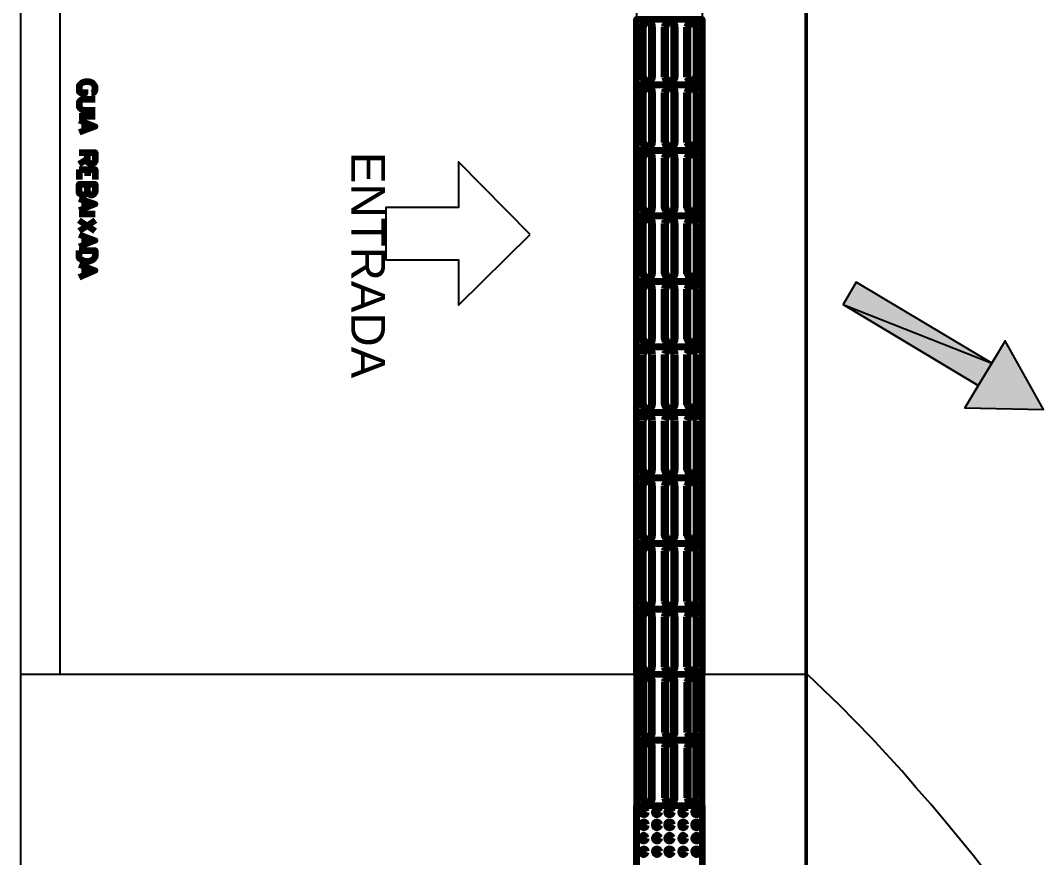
# Model space of a CAD drawing. Header units: millimetres. Extents: x 2273 to 2522, y 1034 to 1187.
# Drawn here: x 2388.993 to 2392.896, y 1175.176 to 1178.37 of the extents above; entities that cross this region are included whole.
import ezdxf

# ---------------------------------------------------------------- set-up
doc = ezdxf.new("R2010")
doc.units = ezdxf.units.MM
doc.layers.add('LAYER8', color=8, linetype='Continuous')
doc.layers.add('PAREDES', color=4, linetype='Continuous', lineweight=100)
doc.styles.get("Standard").update_dxf_attribs({"font": 'arial.ttf'})

# ---------------------------------------------------------------- blocks, each defined once
blk = doc.blocks.new('YIT')
at = {"layer": 'PAREDES', "color": 0, "linetype": 'Continuous'}
for points in [[(68.9328, 139.748), (68.9328, 139.7539), (68.927, 139.7598), (68.9181, 139.7627), (68.9064, 139.7627), (68.9034, 139.7598), (68.8946, 139.7539), (68.8917, 139.748), (68.8887, 139.7392), (68.8887, 139.7245), (68.8917, 139.7157), (68.8946, 139.7098), (68.9034, 139.701), (68.9064, 139.701), (68.9181, 139.701), (68.927, 139.701), (68.9328, 139.7098), (68.9328, 139.7157), (68.9328, 139.7245), (68.9181, 139.7245)], [(68.9564, 139.7627), (68.9564, 139.7186), (68.9564, 139.7098), (68.9652, 139.701), (68.9711, 139.701), (68.9799, 139.701), (68.9858, 139.701), (68.9946, 139.7098), (68.9975, 139.7186), (68.9975, 139.7627)], [(69.0211, 139.7627), (69.0211, 139.701)], [(69.0358, 139.701), (69.0593, 139.7627), (69.0828, 139.701)], [(69.1593, 139.701), (69.1593, 139.7627), (69.1887, 139.7627), (69.1975, 139.7598), (69.1975, 139.7569), (69.2034, 139.751), (69.2034, 139.7451), (69.1975, 139.7392), (69.1975, 139.7363), (69.1887, 139.7333), (69.1593, 139.7333)], [(69.1828, 139.7333), (69.2034, 139.701)], [(69.224, 139.701), (69.224, 139.7627), (69.2623, 139.7627)], [(69.224, 139.7333), (69.2475, 139.7333)], [(69.3064, 139.7333), (69.3152, 139.7304), (69.3181, 139.7275), (69.3211, 139.7216), (69.3211, 139.7127), (69.3181, 139.7069), (69.3152, 139.701), (69.3064, 139.701), (69.2799, 139.701), (69.2799, 139.7627), (69.3064, 139.7627), (69.3152, 139.7598), (69.3181, 139.7569), (69.3211, 139.751), (69.3211, 139.7451), (69.3181, 139.7392), (69.3152, 139.7363), (69.3064, 139.7333), (69.2799, 139.7333)], [(69.3358, 139.701), (69.3564, 139.7627), (69.3799, 139.701)], [(69.3946, 139.7627), (69.3946, 139.701)], [(69.4181, 139.7627), (69.4593, 139.701)], [(69.4593, 139.7627), (69.4181, 139.701)], [(69.4711, 139.701), (69.4946, 139.7627), (69.5181, 139.701)], [(69.5328, 139.701), (69.5328, 139.7627), (69.5534, 139.7627), (69.5623, 139.7598), (69.5681, 139.7539), (69.5711, 139.748), (69.574, 139.7392), (69.574, 139.7245), (69.5711, 139.7157), (69.5681, 139.7098), (69.5623, 139.701), (69.5534, 139.701), (69.5328, 139.701)], [(69.5858, 139.701), (69.6093, 139.7627), (69.6358, 139.701)], [(69.0446, 139.7216), (69.074, 139.7216)], [(69.224, 139.701), (69.2623, 139.701)], [(69.3417, 139.7216), (69.3711, 139.7216)], [(69.477, 139.7216), (69.5093, 139.7216)], [(69.5946, 139.7216), (69.624, 139.7216)]]:
    blk.add_lwpolyline(points, dxfattribs=at)
blk = doc.blocks.new('VBCX')
at = {"layer": 'PAREDES', "color": 160, "linetype": 'Continuous'}
for points in [[(68.9005, 141.8275), (68.6505, 141.8275), (68.6505, 142.0775), (68.9005, 142.0775), (68.9005, 141.8275)], [(69.1505, 141.8275), (68.9005, 141.8275), (68.9005, 142.0775), (69.1505, 142.0775), (69.1505, 141.8275)], [(69.4005, 141.8275), (69.1505, 141.8275), (69.1505, 142.0775), (69.4005, 142.0775), (69.4005, 141.8275)], [(69.6505, 141.8275), (69.4005, 141.8275), (69.4005, 142.0775), (69.6505, 142.0775), (69.6505, 141.8275)], [(69.9005, 141.8275), (69.6505, 141.8275), (69.6505, 142.0775), (69.9005, 142.0775), (69.9005, 141.8275)], [(70.1505, 141.8275), (69.9005, 141.8275), (69.9005, 142.0775), (70.1505, 142.0775), (70.1505, 141.8275)], [(70.4005, 141.8275), (70.1505, 141.8275), (70.1505, 142.0775), (70.4005, 142.0775), (70.4005, 141.8275)], [(70.6505, 141.8275), (70.4005, 141.8275), (70.4005, 142.0775), (70.6505, 142.0775), (70.6505, 141.8275)], [(70.9005, 141.8275), (70.6505, 141.8275), (70.6505, 142.0775), (70.9005, 142.0775), (70.9005, 141.8275)], [(71.1505, 141.8275), (70.9005, 141.8275), (70.9005, 142.0775), (71.1505, 142.0775), (71.1505, 141.8275)], [(71.1505, 141.8275), (71.4005, 141.8275), (71.4005, 142.0775), (71.1505, 142.0775), (71.1505, 141.8275)], [(71.4005, 141.8275), (71.6505, 141.8275), (71.6505, 142.0775), (71.4005, 142.0775), (71.4005, 141.8275)], [(68.6799, 142.0598), (68.6711, 142.0569), (68.6652, 142.0539), (68.6593, 142.048), (68.6593, 142.0392), (68.6593, 142.0304), (68.6652, 142.0245), (68.6711, 142.0216), (68.6799, 142.0186)], [(68.6799, 142.0539), (68.6681, 142.051), (68.6623, 142.0392), (68.6681, 142.0275), (68.6799, 142.0245)], [(68.6799, 142.0598), (68.8711, 142.0598)], [(68.6799, 142.0539), (68.8711, 142.0539)], [(68.8711, 142.0186), (68.877, 142.0216), (68.8828, 142.0245), (68.8887, 142.0304), (68.8887, 142.0392), (68.8887, 142.048), (68.8828, 142.0539), (68.877, 142.0569), (68.8681, 142.0598)], [(68.8711, 142.0245), (68.8799, 142.0275), (68.8858, 142.0392), (68.8799, 142.051), (68.8681, 142.0539)], [(68.9299, 142.0598), (68.9211, 142.0569), (68.9152, 142.0539), (68.9093, 142.048), (68.9093, 142.0392), (68.9093, 142.0304), (68.9152, 142.0245), (68.9211, 142.0216), (68.9299, 142.0186)], [(68.9299, 142.0539), (68.9181, 142.051), (68.9123, 142.0392), (68.9181, 142.0275), (68.9299, 142.0245)], [(68.9299, 142.0598), (69.1211, 142.0598)], [(68.9299, 142.0539), (69.1211, 142.0539)], [(69.1211, 142.0186), (69.127, 142.0216), (69.1328, 142.0245), (69.1387, 142.0304), (69.1387, 142.0392), (69.1387, 142.048), (69.1328, 142.0539), (69.127, 142.0569), (69.1181, 142.0598)], [(69.1181, 142.0245), (69.1299, 142.0275), (69.1358, 142.0392), (69.1299, 142.051), (69.1181, 142.0539)], [(69.1799, 142.0598), (69.1711, 142.0569), (69.1652, 142.0539), (69.1593, 142.048), (69.1593, 142.0392), (69.1593, 142.0304), (69.1652, 142.0245), (69.1711, 142.0216), (69.1799, 142.0186)], [(69.1799, 142.0539), (69.1681, 142.051), (69.1623, 142.0392), (69.1681, 142.0275), (69.1799, 142.0245)], [(69.1799, 142.0598), (69.3711, 142.0598)], [(69.1799, 142.0539), (69.3711, 142.0539)], [(69.3681, 142.0186), (69.377, 142.0216), (69.3828, 142.0245), (69.3887, 142.0304), (69.3887, 142.0392), (69.3887, 142.048), (69.3828, 142.0539), (69.377, 142.0569), (69.3681, 142.0598)], [(69.3681, 142.0245), (69.3799, 142.0275), (69.3858, 142.0392), (69.3799, 142.051), (69.3681, 142.0539)], [(69.4299, 142.0598), (69.4211, 142.0569), (69.4152, 142.0539), (69.4093, 142.048), (69.4093, 142.0392), (69.4093, 142.0304), (69.4152, 142.0245), (69.4211, 142.0216), (69.4299, 142.0186)], [(69.4299, 142.0539), (69.4181, 142.051), (69.4123, 142.0392), (69.4181, 142.0275), (69.4299, 142.0245)], [(69.4299, 142.0598), (69.6211, 142.0598)], [(69.4299, 142.0539), (69.6211, 142.0539)], [(69.6181, 142.0186), (69.627, 142.0216), (69.6328, 142.0245), (69.6387, 142.0304), (69.6387, 142.0392), (69.6387, 142.048), (69.6328, 142.0539), (69.627, 142.0569), (69.6181, 142.0598)], [(69.6181, 142.0245), (69.6299, 142.0275), (69.6358, 142.0392), (69.6299, 142.051), (69.6181, 142.0539)], [(69.6799, 142.0598), (69.6711, 142.0569), (69.6652, 142.0539), (69.6593, 142.048), (69.6593, 142.0392), (69.6593, 142.0304), (69.6652, 142.0245), (69.6711, 142.0216), (69.6799, 142.0186)], [(69.6799, 142.0539), (69.6681, 142.051), (69.6623, 142.0392), (69.6681, 142.0275), (69.6799, 142.0245)], [(69.6799, 142.0598), (69.8711, 142.0598)], [(69.6799, 142.0539), (69.8711, 142.0539)], [(69.8681, 142.0186), (69.877, 142.0216), (69.8828, 142.0245), (69.8887, 142.0304), (69.8887, 142.0392), (69.8887, 142.048), (69.8828, 142.0539), (69.877, 142.0569), (69.8681, 142.0598)], [(69.8681, 142.0245), (69.8799, 142.0275), (69.8858, 142.0392), (69.8799, 142.051), (69.8681, 142.0539)], [(69.927, 142.0598), (69.9211, 142.0569), (69.9152, 142.0539), (69.9093, 142.048), (69.9093, 142.0392), (69.9093, 142.0304), (69.9152, 142.0245), (69.9211, 142.0216), (69.927, 142.0186)], [(69.927, 142.0539), (69.9181, 142.051), (69.9123, 142.0392), (69.9181, 142.0275), (69.927, 142.0245)], [(69.9299, 142.0598), (70.1211, 142.0598)], [(69.9299, 142.0539), (70.1211, 142.0539)], [(70.1181, 142.0186), (70.127, 142.0216), (70.1328, 142.0245), (70.1387, 142.0304), (70.1387, 142.0392), (70.1387, 142.048), (70.1328, 142.0539), (70.127, 142.0569), (70.1181, 142.0598)], [(70.1181, 142.0245), (70.1299, 142.0275), (70.1358, 142.0392), (70.1299, 142.051), (70.1181, 142.0539)], [(70.1799, 142.0598), (70.1711, 142.0569), (70.1652, 142.0539), (70.1623, 142.048), (70.1593, 142.0392), (70.1623, 142.0304), (70.1652, 142.0245), (70.1711, 142.0216), (70.1799, 142.0186)], [(70.1799, 142.0539), (70.1681, 142.051), (70.1652, 142.0392), (70.1681, 142.0275), (70.1799, 142.0245)], [(70.1828, 142.0598), (70.3711, 142.0598)], [(70.1828, 142.0539), (70.3711, 142.0539)], [(70.3681, 142.0186), (70.377, 142.0216), (70.3828, 142.0245), (70.3887, 142.0304), (70.3887, 142.0392), (70.3887, 142.048), (70.3828, 142.0539), (70.377, 142.0569), (70.3681, 142.0598)], [(70.3681, 142.0245), (70.3799, 142.0275), (70.3858, 142.0392), (70.3799, 142.051), (70.3681, 142.0539)], [(70.4299, 142.0598), (70.4211, 142.0569), (70.4152, 142.0539), (70.4123, 142.048), (70.4093, 142.0392), (70.4123, 142.0304), (70.4152, 142.0245), (70.4211, 142.0216), (70.4299, 142.0186)], [(70.4299, 142.0539), (70.4181, 142.051), (70.4152, 142.0392), (70.4181, 142.0275), (70.4299, 142.0245)], [(70.4299, 142.0598), (70.6211, 142.0598)], [(70.4299, 142.0539), (70.6211, 142.0539)], [(70.6181, 142.0186), (70.627, 142.0216), (70.6328, 142.0245), (70.6387, 142.0304), (70.6387, 142.0392), (70.6358, 142.048), (70.6328, 142.0539), (70.627, 142.0569), (70.6181, 142.0598)], [(70.6181, 142.0245), (70.6299, 142.0275), (70.6358, 142.0392), (70.6299, 142.051), (70.6181, 142.0539)], [(70.6799, 142.0598), (70.6711, 142.0569), (70.6652, 142.0539), (70.6623, 142.048), (70.6593, 142.0392), (70.6623, 142.0304), (70.6652, 142.0245), (70.6711, 142.0216), (70.6799, 142.0186)], [(70.6799, 142.0539), (70.6681, 142.051), (70.6652, 142.0392), (70.6681, 142.0275), (70.6799, 142.0245)], [(70.6799, 142.0598), (70.8711, 142.0598)], [(70.6799, 142.0539), (70.8711, 142.0539)], [(70.8711, 142.0186), (70.8799, 142.0216), (70.8858, 142.0245), (70.8887, 142.0304), (70.8917, 142.0392), (70.8887, 142.048), (70.8858, 142.0539), (70.8799, 142.0569), (70.8711, 142.0598)], [(70.8711, 142.0245), (70.8828, 142.0275), (70.8858, 142.0392), (70.8828, 142.051), (70.8711, 142.0539)], [(70.9299, 142.0598), (70.9211, 142.0569), (70.9152, 142.0539), (70.9123, 142.048), (70.9093, 142.0392), (70.9123, 142.0304), (70.9152, 142.0245), (70.9211, 142.0216), (70.9299, 142.0186)], [(70.9299, 142.0539), (70.9181, 142.051), (70.9152, 142.0392), (70.9181, 142.0275), (70.9299, 142.0245)], [(70.9299, 142.0598), (71.1211, 142.0598)], [(70.9299, 142.0539), (71.1211, 142.0539)], [(71.1211, 142.0186), (71.1299, 142.0216), (71.1358, 142.0245), (71.1387, 142.0304), (71.1417, 142.0392), (71.1387, 142.048), (71.1358, 142.0539), (71.127, 142.0569), (71.1211, 142.0598)], [(71.1211, 142.0245), (71.1328, 142.0275), (71.1358, 142.0392), (71.1328, 142.051), (71.1211, 142.0539)], [(71.1799, 142.0598), (71.1711, 142.0569), (71.1652, 142.0539), (71.1623, 142.048), (71.1593, 142.0392), (71.1623, 142.0304), (71.1652, 142.0245), (71.1711, 142.0216), (71.1799, 142.0186)], [(71.1799, 142.0539), (71.1681, 142.051), (71.1652, 142.0392), (71.1681, 142.0275), (71.1799, 142.0245)], [(71.3711, 142.0598), (71.1799, 142.0598)], [(71.3711, 142.0539), (71.1799, 142.0539)], [(71.3711, 142.0186), (71.377, 142.0216), (71.3858, 142.0245), (71.3887, 142.0304), (71.3917, 142.0392), (71.3887, 142.048), (71.3858, 142.0539), (71.377, 142.0569), (71.3711, 142.0598)], [(71.3711, 142.0245), (71.3828, 142.0275), (71.3858, 142.0392), (71.3828, 142.051), (71.3711, 142.0539)], [(71.4299, 142.0598), (71.4211, 142.0569), (71.4152, 142.0539), (71.4123, 142.048), (71.4093, 142.0392), (71.4123, 142.0304), (71.4152, 142.0245), (71.4211, 142.0216), (71.4299, 142.0186)], [(71.4299, 142.0539), (71.4181, 142.051), (71.4152, 142.0392), (71.4181, 142.0275), (71.4299, 142.0245)], [(71.6211, 142.0598), (71.4299, 142.0598)], [(71.6211, 142.0539), (71.4299, 142.0539)], [(71.6211, 142.0186), (71.627, 142.0216), (71.6358, 142.0245), (71.6387, 142.0304), (71.6417, 142.0392), (71.6387, 142.048), (71.6358, 142.0539), (71.627, 142.0569), (71.6211, 142.0598)], [(71.6211, 142.0245), (71.6328, 142.0275), (71.6358, 142.0392), (71.6328, 142.051), (71.6211, 142.0539)], [(68.8711, 142.0245), (68.6799, 142.0245)], [(68.8711, 142.0186), (68.6799, 142.0186)], [(69.1211, 142.0245), (68.9299, 142.0245)], [(69.1211, 142.0186), (68.9299, 142.0186)], [(69.3711, 142.0245), (69.1799, 142.0245)], [(69.3711, 142.0186), (69.1799, 142.0186)], [(69.6211, 142.0245), (69.4299, 142.0245)], [(69.6211, 142.0186), (69.4299, 142.0186)], [(69.8711, 142.0245), (69.6799, 142.0245)], [(69.8711, 142.0186), (69.6799, 142.0186)], [(70.1211, 142.0245), (69.9299, 142.0245)], [(70.1211, 142.0186), (69.9299, 142.0186)], [(70.3711, 142.0245), (70.1828, 142.0245)], [(70.3711, 142.0186), (70.1828, 142.0186)], [(70.6211, 142.0245), (70.4299, 142.0245)], [(70.6211, 142.0186), (70.4299, 142.0186)], [(70.8711, 142.0245), (70.6799, 142.0245)], [(70.8711, 142.0186), (70.6799, 142.0186)], [(71.1211, 142.0245), (70.9299, 142.0245)], [(71.1211, 142.0186), (70.9299, 142.0186)], [(71.1799, 142.0245), (71.3711, 142.0245)], [(71.1799, 142.0186), (71.3711, 142.0186)], [(71.4299, 142.0245), (71.6211, 142.0245)], [(71.4299, 142.0186), (71.6211, 142.0186)], [(68.6799, 141.9745), (68.6711, 141.9745), (68.6652, 141.9686), (68.6593, 141.9627), (68.6593, 141.9539), (68.6593, 141.948), (68.6652, 141.9392), (68.6711, 141.9363), (68.6799, 141.9333)], [(68.6799, 141.9716), (68.6681, 141.9657), (68.6623, 141.9539), (68.6681, 141.9422), (68.6799, 141.9392)], [(68.6799, 141.9745), (68.8711, 141.9745)], [(68.6799, 141.9686), (68.8711, 141.9686)], [(68.8711, 141.9333), (68.877, 141.9363), (68.8828, 141.9392), (68.8887, 141.948), (68.8887, 141.9539), (68.8887, 141.9627), (68.8828, 141.9686), (68.877, 141.9745), (68.8681, 141.9745)], [(68.8711, 141.9392), (68.8799, 141.9422), (68.8858, 141.9539), (68.8799, 141.9657), (68.8681, 141.9716)], [(68.9299, 141.9745), (68.9211, 141.9745), (68.9152, 141.9686), (68.9093, 141.9627), (68.9093, 141.9539), (68.9093, 141.948), (68.9152, 141.9392), (68.9211, 141.9363), (68.9299, 141.9333)], [(68.9299, 141.9716), (68.9181, 141.9657), (68.9123, 141.9539), (68.9181, 141.9422), (68.9299, 141.9392)], [(68.9299, 141.9745), (69.1211, 141.9745)], [(68.9299, 141.9686), (69.1211, 141.9686)], [(69.1211, 141.9333), (69.127, 141.9363), (69.1328, 141.9392), (69.1387, 141.948), (69.1387, 141.9539), (69.1387, 141.9627), (69.1328, 141.9686), (69.127, 141.9745), (69.1181, 141.9745)], [(69.1181, 141.9392), (69.1299, 141.9422), (69.1358, 141.9539), (69.1299, 141.9657), (69.1181, 141.9716)], [(69.1799, 141.9745), (69.1711, 141.9745), (69.1652, 141.9686), (69.1593, 141.9627), (69.1593, 141.9539), (69.1593, 141.948), (69.1652, 141.9392), (69.1711, 141.9363), (69.1799, 141.9333)], [(69.1799, 141.9716), (69.1681, 141.9657), (69.1623, 141.9539), (69.1681, 141.9422), (69.1799, 141.9392)], [(69.1799, 141.9745), (69.3711, 141.9745)], [(69.1799, 141.9686), (69.3711, 141.9686)], [(69.3681, 141.9333), (69.377, 141.9363), (69.3828, 141.9392), (69.3887, 141.948), (69.3887, 141.9539), (69.3887, 141.9627), (69.3828, 141.9686), (69.377, 141.9745), (69.3681, 141.9745)], [(69.3681, 141.9392), (69.3799, 141.9422), (69.3858, 141.9539), (69.3799, 141.9657), (69.3681, 141.9716)], [(69.4299, 141.9745), (69.4211, 141.9745), (69.4152, 141.9686), (69.4093, 141.9627), (69.4093, 141.9539), (69.4093, 141.948), (69.4152, 141.9392), (69.4211, 141.9363), (69.4299, 141.9333)], [(69.4299, 141.9716), (69.4181, 141.9657), (69.4123, 141.9539), (69.4181, 141.9422), (69.4299, 141.9392)], [(69.4299, 141.9745), (69.6211, 141.9745)], [(69.4299, 141.9686), (69.6211, 141.9686)], [(69.6181, 141.9333), (69.627, 141.9363), (69.6328, 141.9392), (69.6387, 141.948), (69.6387, 141.9539), (69.6387, 141.9627), (69.6328, 141.9686), (69.627, 141.9745), (69.6181, 141.9745)], [(69.6181, 141.9392), (69.6299, 141.9422), (69.6358, 141.9539), (69.6299, 141.9657), (69.6181, 141.9716)], [(69.6799, 141.9745), (69.6711, 141.9745), (69.6652, 141.9686), (69.6593, 141.9627), (69.6593, 141.9539), (69.6593, 141.948), (69.6652, 141.9392), (69.6711, 141.9363), (69.6799, 141.9333)], [(69.6799, 141.9716), (69.6681, 141.9657), (69.6623, 141.9539), (69.6681, 141.9422), (69.6799, 141.9392)], [(69.6799, 141.9745), (69.8711, 141.9745)], [(69.6799, 141.9686), (69.8711, 141.9686)], [(69.8681, 141.9333), (69.877, 141.9363), (69.8828, 141.9392), (69.8887, 141.948), (69.8887, 141.9539), (69.8887, 141.9627), (69.8828, 141.9686), (69.877, 141.9745), (69.8681, 141.9745)], [(69.8681, 141.9392), (69.8799, 141.9422), (69.8858, 141.9539), (69.8799, 141.9657), (69.8681, 141.9716)], [(69.927, 141.9745), (69.9211, 141.9745), (69.9152, 141.9686), (69.9093, 141.9627), (69.9093, 141.9539), (69.9093, 141.948), (69.9152, 141.9392), (69.9211, 141.9363), (69.927, 141.9333)], [(69.927, 141.9716), (69.9181, 141.9657), (69.9123, 141.9539), (69.9181, 141.9422), (69.927, 141.9392)], [(69.9299, 141.9745), (70.1211, 141.9745)], [(69.9299, 141.9686), (70.1211, 141.9686)], [(70.1181, 141.9333), (70.127, 141.9363), (70.1328, 141.9392), (70.1387, 141.948), (70.1387, 141.9539), (70.1387, 141.9627), (70.1328, 141.9686), (70.127, 141.9745), (70.1181, 141.9745)], [(70.1181, 141.9392), (70.1299, 141.9422), (70.1358, 141.9539), (70.1299, 141.9657), (70.1181, 141.9716)], [(70.1799, 141.9745), (70.1711, 141.9745), (70.1652, 141.9686), (70.1623, 141.9627), (70.1593, 141.9539), (70.1623, 141.948), (70.1652, 141.9392), (70.1711, 141.9363), (70.1799, 141.9333)], [(70.1799, 141.9716), (70.1681, 141.9657), (70.1652, 141.9539), (70.1681, 141.9422), (70.1799, 141.9392)], [(70.1828, 141.9745), (70.3711, 141.9745)], [(70.1828, 141.9686), (70.3711, 141.9686)], [(70.3681, 141.9333), (70.377, 141.9363), (70.3828, 141.9392), (70.3887, 141.948), (70.3887, 141.9539), (70.3887, 141.9627), (70.3828, 141.9686), (70.377, 141.9745), (70.3681, 141.9745)], [(70.3681, 141.9392), (70.3799, 141.9422), (70.3858, 141.9539), (70.3799, 141.9657), (70.3681, 141.9716)], [(70.4299, 141.9745), (70.4211, 141.9745), (70.4152, 141.9686), (70.4123, 141.9627), (70.4093, 141.9539), (70.4123, 141.948), (70.4152, 141.9392), (70.4211, 141.9363), (70.4299, 141.9333)], [(70.4299, 141.9716), (70.4181, 141.9657), (70.4152, 141.9539), (70.4181, 141.9422), (70.4299, 141.9392)], [(70.4299, 141.9745), (70.6211, 141.9745)], [(70.4299, 141.9686), (70.6211, 141.9686)], [(70.6181, 141.9333), (70.627, 141.9363), (70.6328, 141.9392), (70.6387, 141.948), (70.6387, 141.9539), (70.6358, 141.9627), (70.6328, 141.9686), (70.627, 141.9745), (70.6181, 141.9745)], [(70.6181, 141.9392), (70.6299, 141.9422), (70.6358, 141.9539), (70.6299, 141.9657), (70.6181, 141.9716)], [(70.6799, 141.9745), (70.6711, 141.9745), (70.6652, 141.9686), (70.6623, 141.9627), (70.6593, 141.9539), (70.6623, 141.948), (70.6652, 141.9392), (70.6711, 141.9363), (70.6799, 141.9333)], [(70.6799, 141.9716), (70.6681, 141.9657), (70.6652, 141.9539), (70.6681, 141.9422), (70.6799, 141.9392)], [(70.6799, 141.9745), (70.8711, 141.9745)], [(70.6799, 141.9686), (70.8711, 141.9686)], [(70.8711, 141.9333), (70.8799, 141.9363), (70.8858, 141.9392), (70.8887, 141.948), (70.8917, 141.9539), (70.8887, 141.9627), (70.8858, 141.9686), (70.8799, 141.9745), (70.8711, 141.9745)], [(70.8711, 141.9392), (70.8828, 141.9422), (70.8858, 141.9539), (70.8828, 141.9657), (70.8711, 141.9716)], [(70.9299, 141.9745), (70.9211, 141.9745), (70.9152, 141.9686), (70.9123, 141.9627), (70.9093, 141.9539), (70.9123, 141.948), (70.9152, 141.9392), (70.9211, 141.9363), (70.9299, 141.9333)], [(70.9299, 141.9716), (70.9181, 141.9657), (70.9152, 141.9539), (70.9181, 141.9422), (70.9299, 141.9392)], [(70.9299, 141.9745), (71.1211, 141.9745)], [(70.9299, 141.9686), (71.1211, 141.9686)], [(71.1211, 141.9333), (71.1299, 141.9363), (71.1358, 141.9392), (71.1387, 141.948), (71.1417, 141.9539), (71.1387, 141.9627), (71.1358, 141.9686), (71.127, 141.9745), (71.1211, 141.9745)], [(71.1211, 141.9392), (71.1328, 141.9422), (71.1358, 141.9539), (71.1328, 141.9657), (71.1211, 141.9716)], [(71.1799, 141.9745), (71.1711, 141.9745), (71.1652, 141.9686), (71.1623, 141.9627), (71.1593, 141.9539), (71.1623, 141.948), (71.1652, 141.9392), (71.1711, 141.9363), (71.1799, 141.9333)], [(71.1799, 141.9716), (71.1681, 141.9657), (71.1652, 141.9539), (71.1681, 141.9422), (71.1799, 141.9392)], [(71.3711, 141.9745), (71.1799, 141.9745)], [(71.3711, 141.9686), (71.1799, 141.9686)], [(71.3711, 141.9333), (71.377, 141.9363), (71.3858, 141.9392), (71.3887, 141.948), (71.3917, 141.9539), (71.3887, 141.9627), (71.3858, 141.9686), (71.377, 141.9745), (71.3711, 141.9745)], [(71.3711, 141.9392), (71.3828, 141.9422), (71.3858, 141.9539), (71.3828, 141.9657), (71.3711, 141.9716)], [(71.4299, 141.9745), (71.4211, 141.9745), (71.4152, 141.9686), (71.4123, 141.9627), (71.4093, 141.9539), (71.4123, 141.948), (71.4152, 141.9392), (71.4211, 141.9363), (71.4299, 141.9333)], [(71.4299, 141.9716), (71.4181, 141.9657), (71.4152, 141.9539), (71.4181, 141.9422), (71.4299, 141.9392)], [(71.6211, 141.9745), (71.4299, 141.9745)], [(71.6211, 141.9686), (71.4299, 141.9686)], [(71.6211, 141.9333), (71.627, 141.9363), (71.6358, 141.9392), (71.6387, 141.948), (71.6417, 141.9539), (71.6387, 141.9627), (71.6358, 141.9686), (71.627, 141.9745), (71.6211, 141.9745)], [(71.6211, 141.9392), (71.6328, 141.9422), (71.6358, 141.9539), (71.6328, 141.9657), (71.6211, 141.9716)], [(68.8711, 141.9392), (68.6799, 141.9392)], [(68.8711, 141.9333), (68.6799, 141.9333)], [(69.1211, 141.9392), (68.9299, 141.9392)], [(69.1211, 141.9333), (68.9299, 141.9333)], [(69.3711, 141.9392), (69.1799, 141.9392)], [(69.3711, 141.9333), (69.1799, 141.9333)], [(69.6211, 141.9392), (69.4299, 141.9392)], [(69.6211, 141.9333), (69.4299, 141.9333)], [(69.8711, 141.9392), (69.6799, 141.9392)], [(69.8711, 141.9333), (69.6799, 141.9333)], [(70.1211, 141.9392), (69.9299, 141.9392)], [(70.1211, 141.9333), (69.9299, 141.9333)], [(70.3711, 141.9392), (70.1828, 141.9392)], [(70.3711, 141.9333), (70.1828, 141.9333)], [(70.6211, 141.9392), (70.4299, 141.9392)], [(70.6211, 141.9333), (70.4299, 141.9333)], [(70.8711, 141.9392), (70.6799, 141.9392)], [(70.8711, 141.9333), (70.6799, 141.9333)], [(71.1211, 141.9392), (70.9299, 141.9392)], [(71.1211, 141.9333), (70.9299, 141.9333)], [(71.1799, 141.9392), (71.3711, 141.9392)], [(71.1799, 141.9333), (71.3711, 141.9333)], [(71.4299, 141.9392), (71.6211, 141.9392)], [(71.4299, 141.9333), (71.6211, 141.9333)], [(68.6799, 141.8892), (68.6711, 141.8892), (68.6652, 141.8833), (68.6593, 141.8775), (68.6593, 141.8686), (68.6593, 141.8627), (68.6652, 141.8569), (68.6711, 141.851), (68.6799, 141.851)], [(68.6799, 141.8863), (68.6681, 141.8804), (68.6623, 141.8686), (68.6681, 141.8598), (68.6799, 141.8539)], [(68.6799, 141.8892), (68.8711, 141.8892)], [(68.6799, 141.8833), (68.8711, 141.8833)], [(68.8711, 141.851), (68.877, 141.851), (68.8828, 141.8569), (68.8887, 141.8627), (68.8887, 141.8686), (68.8887, 141.8775), (68.8828, 141.8833), (68.877, 141.8892), (68.8681, 141.8892)], [(68.8711, 141.8539), (68.8799, 141.8598), (68.8858, 141.8686), (68.8799, 141.8804), (68.8681, 141.8863)], [(68.9299, 141.8892), (68.9211, 141.8892), (68.9152, 141.8833), (68.9093, 141.8775), (68.9093, 141.8686), (68.9093, 141.8627), (68.9152, 141.8569), (68.9211, 141.851), (68.9299, 141.851)], [(68.9299, 141.8863), (68.9181, 141.8804), (68.9123, 141.8686), (68.9181, 141.8598), (68.9299, 141.8539)], [(68.9299, 141.8892), (69.1211, 141.8892)], [(68.9299, 141.8833), (69.1211, 141.8833)], [(69.1211, 141.851), (69.127, 141.851), (69.1328, 141.8569), (69.1387, 141.8627), (69.1387, 141.8686), (69.1387, 141.8775), (69.1328, 141.8833), (69.127, 141.8892), (69.1181, 141.8892)], [(69.1181, 141.8539), (69.1299, 141.8598), (69.1358, 141.8686), (69.1299, 141.8804), (69.1181, 141.8863)], [(69.1799, 141.8892), (69.1711, 141.8892), (69.1652, 141.8833), (69.1593, 141.8775), (69.1593, 141.8686), (69.1593, 141.8627), (69.1652, 141.8569), (69.1711, 141.851), (69.1799, 141.851)], [(69.1799, 141.8863), (69.1681, 141.8804), (69.1623, 141.8686), (69.1681, 141.8598), (69.1799, 141.8539)], [(69.1799, 141.8892), (69.3711, 141.8892)], [(69.1799, 141.8833), (69.3711, 141.8833)], [(69.3681, 141.851), (69.377, 141.851), (69.3828, 141.8569), (69.3887, 141.8627), (69.3887, 141.8686), (69.3887, 141.8775), (69.3828, 141.8833), (69.377, 141.8892), (69.3681, 141.8892)], [(69.3681, 141.8539), (69.3799, 141.8598), (69.3858, 141.8686), (69.3799, 141.8804), (69.3681, 141.8863)], [(69.4299, 141.8892), (69.4211, 141.8892), (69.4152, 141.8833), (69.4093, 141.8775), (69.4093, 141.8686), (69.4093, 141.8627), (69.4152, 141.8569), (69.4211, 141.851), (69.4299, 141.851)], [(69.4299, 141.8863), (69.4181, 141.8804), (69.4123, 141.8686), (69.4181, 141.8598), (69.4299, 141.8539)], [(69.4299, 141.8892), (69.6211, 141.8892)], [(69.4299, 141.8833), (69.6211, 141.8833)], [(69.6181, 141.851), (69.627, 141.851), (69.6328, 141.8569), (69.6387, 141.8627), (69.6387, 141.8686), (69.6387, 141.8775), (69.6328, 141.8833), (69.627, 141.8892), (69.6181, 141.8892)], [(69.6181, 141.8539), (69.6299, 141.8598), (69.6358, 141.8686), (69.6299, 141.8804), (69.6181, 141.8863)], [(69.6799, 141.8892), (69.6711, 141.8892), (69.6652, 141.8833), (69.6593, 141.8775), (69.6593, 141.8686), (69.6593, 141.8627), (69.6652, 141.8569), (69.6711, 141.851), (69.6799, 141.851)], [(69.6799, 141.8863), (69.6681, 141.8804), (69.6623, 141.8686), (69.6681, 141.8598), (69.6799, 141.8539)], [(69.6799, 141.8892), (69.8711, 141.8892)], [(69.6799, 141.8833), (69.8711, 141.8833)], [(69.8681, 141.851), (69.877, 141.851), (69.8828, 141.8569), (69.8887, 141.8627), (69.8887, 141.8686), (69.8887, 141.8775), (69.8828, 141.8833), (69.877, 141.8892), (69.8681, 141.8892)], [(69.8681, 141.8539), (69.8799, 141.8598), (69.8858, 141.8686), (69.8799, 141.8804), (69.8681, 141.8863)], [(69.927, 141.8892), (69.9211, 141.8892), (69.9152, 141.8833), (69.9093, 141.8775), (69.9093, 141.8686), (69.9093, 141.8627), (69.9152, 141.8569), (69.9211, 141.851), (69.927, 141.851)], [(69.927, 141.8863), (69.9181, 141.8804), (69.9123, 141.8686), (69.9181, 141.8598), (69.927, 141.8539)], [(69.9299, 141.8892), (70.1211, 141.8892)], [(69.9299, 141.8833), (70.1211, 141.8833)], [(70.1181, 141.851), (70.127, 141.851), (70.1328, 141.8569), (70.1387, 141.8627), (70.1387, 141.8686), (70.1387, 141.8775), (70.1328, 141.8833), (70.127, 141.8892), (70.1181, 141.8892)], [(70.1181, 141.8539), (70.1299, 141.8598), (70.1358, 141.8686), (70.1299, 141.8804), (70.1181, 141.8863)], [(70.1799, 141.8892), (70.1711, 141.8892), (70.1652, 141.8833), (70.1623, 141.8775), (70.1593, 141.8686), (70.1623, 141.8627), (70.1652, 141.8569), (70.1711, 141.851), (70.1799, 141.851)], [(70.1799, 141.8863), (70.1681, 141.8804), (70.1652, 141.8686), (70.1681, 141.8598), (70.1799, 141.8539)], [(70.1828, 141.8892), (70.3711, 141.8892)], [(70.1828, 141.8833), (70.3711, 141.8833)], [(70.3681, 141.851), (70.377, 141.851), (70.3828, 141.8569), (70.3887, 141.8627), (70.3887, 141.8686), (70.3887, 141.8775), (70.3828, 141.8833), (70.377, 141.8892), (70.3681, 141.8892)], [(70.3681, 141.8539), (70.3799, 141.8598), (70.3858, 141.8686), (70.3799, 141.8804), (70.3681, 141.8863)], [(70.4299, 141.8892), (70.4211, 141.8892), (70.4152, 141.8833), (70.4123, 141.8775), (70.4093, 141.8686), (70.4123, 141.8627), (70.4152, 141.8569), (70.4211, 141.851), (70.4299, 141.851)], [(70.4299, 141.8863), (70.4181, 141.8804), (70.4152, 141.8686), (70.4181, 141.8598), (70.4299, 141.8539)], [(70.4299, 141.8892), (70.6211, 141.8892)], [(70.4299, 141.8833), (70.6211, 141.8833)], [(70.6181, 141.851), (70.627, 141.851), (70.6328, 141.8569), (70.6387, 141.8627), (70.6387, 141.8686), (70.6358, 141.8775), (70.6328, 141.8833), (70.627, 141.8892), (70.6181, 141.8892)], [(70.6181, 141.8539), (70.6299, 141.8598), (70.6358, 141.8686), (70.6299, 141.8804), (70.6181, 141.8863)], [(70.6799, 141.8892), (70.6711, 141.8892), (70.6652, 141.8833), (70.6623, 141.8775), (70.6593, 141.8686), (70.6623, 141.8627), (70.6652, 141.8569), (70.6711, 141.851), (70.6799, 141.851)], [(70.6799, 141.8863), (70.6681, 141.8804), (70.6652, 141.8686), (70.6681, 141.8598), (70.6799, 141.8539)], [(70.6799, 141.8892), (70.8711, 141.8892)], [(70.6799, 141.8833), (70.8711, 141.8833)], [(70.8711, 141.851), (70.8799, 141.851), (70.8858, 141.8569), (70.8887, 141.8627), (70.8917, 141.8686), (70.8887, 141.8775), (70.8858, 141.8833), (70.8799, 141.8892), (70.8711, 141.8892)], [(70.8711, 141.8539), (70.8828, 141.8598), (70.8858, 141.8686), (70.8828, 141.8804), (70.8711, 141.8863)], [(70.9299, 141.8892), (70.9211, 141.8892), (70.9152, 141.8833), (70.9123, 141.8775), (70.9093, 141.8686), (70.9123, 141.8627), (70.9152, 141.8569), (70.9211, 141.851), (70.9299, 141.851)], [(70.9299, 141.8863), (70.9181, 141.8804), (70.9152, 141.8686), (70.9181, 141.8598), (70.9299, 141.8539)], [(70.9299, 141.8892), (71.1211, 141.8892)], [(70.9299, 141.8833), (71.1211, 141.8833)], [(71.1211, 141.851), (71.1299, 141.851), (71.1358, 141.8569), (71.1387, 141.8627), (71.1417, 141.8686), (71.1387, 141.8775), (71.1358, 141.8833), (71.127, 141.8892), (71.1211, 141.8892)], [(71.1211, 141.8539), (71.1328, 141.8598), (71.1358, 141.8686), (71.1328, 141.8804), (71.1211, 141.8863)], [(71.1799, 141.8892), (71.1711, 141.8892), (71.1652, 141.8833), (71.1623, 141.8775), (71.1593, 141.8686), (71.1623, 141.8627), (71.1652, 141.8569), (71.1711, 141.851), (71.1799, 141.851)], [(71.1799, 141.8863), (71.1681, 141.8804), (71.1652, 141.8686), (71.1681, 141.8598), (71.1799, 141.8539)], [(71.3711, 141.8892), (71.1799, 141.8892)], [(71.3711, 141.8833), (71.1799, 141.8833)], [(71.3711, 141.851), (71.377, 141.851), (71.3858, 141.8569), (71.3887, 141.8627), (71.3917, 141.8686), (71.3887, 141.8775), (71.3858, 141.8833), (71.377, 141.8892), (71.3711, 141.8892)], [(71.3711, 141.8539), (71.3828, 141.8598), (71.3858, 141.8686), (71.3828, 141.8804), (71.3711, 141.8863)], [(71.4299, 141.8892), (71.4211, 141.8892), (71.4152, 141.8833), (71.4123, 141.8775), (71.4093, 141.8686), (71.4123, 141.8627), (71.4152, 141.8569), (71.4211, 141.851), (71.4299, 141.851)], [(71.4299, 141.8863), (71.4181, 141.8804), (71.4152, 141.8686), (71.4181, 141.8598), (71.4299, 141.8539)], [(71.6211, 141.8892), (71.4299, 141.8892)], [(71.6211, 141.8833), (71.4299, 141.8833)], [(71.6211, 141.851), (71.627, 141.851), (71.6358, 141.8569), (71.6387, 141.8627), (71.6417, 141.8686), (71.6387, 141.8775), (71.6358, 141.8833), (71.627, 141.8892), (71.6211, 141.8892)], [(71.6211, 141.8539), (71.6328, 141.8598), (71.6358, 141.8686), (71.6328, 141.8804), (71.6211, 141.8863)], [(68.8711, 141.8539), (68.6799, 141.8539)], [(68.8711, 141.851), (68.6799, 141.851)], [(69.1211, 141.8539), (68.9299, 141.8539)], [(69.1211, 141.851), (68.9299, 141.851)], [(69.3711, 141.8539), (69.1799, 141.8539)], [(69.3711, 141.851), (69.1799, 141.851)], [(69.6211, 141.8539), (69.4299, 141.8539)], [(69.6211, 141.851), (69.4299, 141.851)], [(69.8711, 141.8539), (69.6799, 141.8539)], [(69.8711, 141.851), (69.6799, 141.851)], [(70.1211, 141.8539), (69.9299, 141.8539)], [(70.1211, 141.851), (69.9299, 141.851)], [(70.3711, 141.8539), (70.1828, 141.8539)], [(70.3711, 141.851), (70.1828, 141.851)], [(70.6211, 141.8539), (70.4299, 141.8539)], [(70.6211, 141.851), (70.4299, 141.851)], [(70.8711, 141.8539), (70.6799, 141.8539)], [(70.8711, 141.851), (70.6799, 141.851)], [(71.1211, 141.8539), (70.9299, 141.8539)], [(71.1211, 141.851), (70.9299, 141.851)], [(71.1799, 141.8539), (71.3711, 141.8539)], [(71.1799, 141.851), (71.3711, 141.851)], [(71.4299, 141.8539), (71.6211, 141.8539)], [(71.4299, 141.851), (71.6211, 141.851)]]:
    blk.add_lwpolyline(points, dxfattribs=at)
at = {"layer": 'PAREDES', "color": 30, "linetype": 'Continuous'}
for points in [[(71.6505, 142.0775), (71.9005, 142.0775), (71.9005, 141.8275), (71.6505, 141.8275), (71.6505, 142.0775)], [(71.674, 142.0686), (71.6681, 142.0657), (71.6652, 142.0569), (71.6681, 142.048), (71.674, 142.0451), (71.6828, 142.048), (71.6858, 142.0569), (71.6828, 142.0657), (71.674, 142.0686)], [(71.724, 142.0686), (71.7152, 142.0657), (71.7123, 142.0569), (71.7152, 142.048), (71.724, 142.0451), (71.7328, 142.048), (71.7358, 142.0569), (71.7328, 142.0657), (71.724, 142.0686)], [(71.774, 142.0686), (71.7681, 142.0657), (71.7623, 142.0569), (71.7681, 142.048), (71.774, 142.0451), (71.7828, 142.048), (71.7858, 142.0569), (71.7828, 142.0657), (71.774, 142.0686)], [(71.827, 142.0686), (71.8181, 142.0657), (71.8152, 142.0569), (71.8181, 142.048), (71.827, 142.0451), (71.8328, 142.048), (71.8387, 142.0569), (71.8328, 142.0657), (71.827, 142.0686)], [(71.674, 142.0657), (71.6681, 142.0627), (71.6652, 142.0569), (71.6681, 142.048), (71.674, 142.048), (71.6828, 142.048), (71.6858, 142.0569), (71.6828, 142.0627), (71.674, 142.0657)], [(71.724, 142.0657), (71.7181, 142.0627), (71.7152, 142.0569), (71.7181, 142.048), (71.724, 142.048), (71.7299, 142.048), (71.7328, 142.0569), (71.7299, 142.0627), (71.724, 142.0657)], [(71.774, 142.0657), (71.7681, 142.0627), (71.7652, 142.0569), (71.7681, 142.048), (71.774, 142.048), (71.7828, 142.048), (71.7858, 142.0569), (71.7828, 142.0627), (71.774, 142.0657)], [(71.827, 142.0657), (71.8181, 142.0627), (71.8152, 142.0569), (71.8181, 142.048), (71.827, 142.048), (71.8328, 142.048), (71.8358, 142.0569), (71.8328, 142.0627), (71.827, 142.0657)], [(71.674, 142.0157), (71.6681, 142.0127), (71.6652, 142.0039), (71.6681, 141.998), (71.674, 141.9951), (71.6828, 141.998), (71.6858, 142.0039), (71.6828, 142.0127), (71.674, 142.0157)], [(71.674, 142.0157), (71.6681, 142.0127), (71.6652, 142.0039), (71.6681, 141.998), (71.674, 141.9951), (71.6828, 141.998), (71.6858, 142.0039), (71.6828, 142.0127), (71.674, 142.0157)], [(71.724, 142.0157), (71.7152, 142.0127), (71.7123, 142.0039), (71.7152, 141.998), (71.724, 141.9951), (71.7328, 141.998), (71.7358, 142.0039), (71.7328, 142.0127), (71.724, 142.0157)], [(71.724, 142.0157), (71.7181, 142.0127), (71.7152, 142.0039), (71.7181, 141.998), (71.724, 141.9951), (71.7299, 141.998), (71.7328, 142.0039), (71.7299, 142.0127), (71.724, 142.0157)], [(71.774, 142.0157), (71.7681, 142.0127), (71.7623, 142.0039), (71.7681, 141.998), (71.774, 141.9951), (71.7828, 141.998), (71.7858, 142.0039), (71.7828, 142.0127), (71.774, 142.0157)], [(71.774, 142.0157), (71.7681, 142.0127), (71.7652, 142.0039), (71.7681, 141.998), (71.774, 141.9951), (71.7828, 141.998), (71.7858, 142.0039), (71.7828, 142.0127), (71.774, 142.0157)], [(71.827, 142.0157), (71.8181, 142.0127), (71.8152, 142.0039), (71.8181, 141.998), (71.827, 141.9951), (71.8328, 141.998), (71.8358, 142.0039), (71.8328, 142.0127), (71.827, 142.0157)], [(71.827, 142.0157), (71.8181, 142.0127), (71.8152, 142.0039), (71.8181, 141.998), (71.827, 141.9951), (71.8328, 141.998), (71.8387, 142.0039), (71.8328, 142.0127), (71.827, 142.0157)], [(71.674, 141.9657), (71.6681, 141.9627), (71.6652, 141.9539), (71.6681, 141.9451), (71.674, 141.9422), (71.6828, 141.9451), (71.6858, 141.9539), (71.6828, 141.9627), (71.674, 141.9657)], [(71.674, 141.9627), (71.6681, 141.9598), (71.6652, 141.9539), (71.6681, 141.948), (71.674, 141.9451), (71.6828, 141.948), (71.6858, 141.9539), (71.6828, 141.9598), (71.674, 141.9627)], [(71.724, 141.9657), (71.7152, 141.9627), (71.7123, 141.9539), (71.7152, 141.9451), (71.724, 141.9422), (71.7328, 141.9451), (71.7358, 141.9539), (71.7328, 141.9627), (71.724, 141.9657)], [(71.724, 141.9627), (71.7181, 141.9598), (71.7152, 141.9539), (71.7181, 141.948), (71.724, 141.9451), (71.7299, 141.948), (71.7328, 141.9539), (71.7299, 141.9598), (71.724, 141.9627)], [(71.774, 141.9657), (71.7681, 141.9627), (71.7623, 141.9539), (71.7681, 141.9451), (71.774, 141.9422), (71.7828, 141.9451), (71.7858, 141.9539), (71.7828, 141.9627), (71.774, 141.9657)], [(71.774, 141.9627), (71.7681, 141.9598), (71.7652, 141.9539), (71.7681, 141.948), (71.774, 141.9451), (71.7828, 141.948), (71.7858, 141.9539), (71.7828, 141.9598), (71.774, 141.9627)], [(71.827, 141.9657), (71.8181, 141.9627), (71.8152, 141.9539), (71.8181, 141.9451), (71.827, 141.9422), (71.8328, 141.9451), (71.8387, 141.9539), (71.8328, 141.9627), (71.827, 141.9657)], [(71.827, 141.9627), (71.8181, 141.9598), (71.8152, 141.9539), (71.8181, 141.948), (71.827, 141.9451), (71.8328, 141.948), (71.8358, 141.9539), (71.8328, 141.9598), (71.827, 141.9627)], [(71.674, 141.9186), (71.6681, 141.9127), (71.6652, 141.9069), (71.6681, 141.898), (71.674, 141.8951), (71.6828, 141.898), (71.6858, 141.9069), (71.6828, 141.9127), (71.674, 141.9186)], [(71.674, 141.9157), (71.6681, 141.9127), (71.6652, 141.9069), (71.6681, 141.898), (71.674, 141.8951), (71.6828, 141.898), (71.6858, 141.9069), (71.6828, 141.9127), (71.674, 141.9157)], [(71.724, 141.9186), (71.7152, 141.9127), (71.7123, 141.9069), (71.7152, 141.898), (71.724, 141.8951), (71.7328, 141.898), (71.7358, 141.9069), (71.7328, 141.9127), (71.724, 141.9186)], [(71.724, 141.9157), (71.7181, 141.9127), (71.7152, 141.9069), (71.7181, 141.898), (71.724, 141.8951), (71.7299, 141.898), (71.7328, 141.9069), (71.7299, 141.9127), (71.724, 141.9157)], [(71.774, 141.9186), (71.7681, 141.9127), (71.7623, 141.9069), (71.7681, 141.898), (71.774, 141.8951), (71.7828, 141.898), (71.7858, 141.9069), (71.7828, 141.9127), (71.774, 141.9186)], [(71.774, 141.9157), (71.7681, 141.9127), (71.7652, 141.9069), (71.7681, 141.898), (71.774, 141.8951), (71.7828, 141.898), (71.7858, 141.9069), (71.7828, 141.9127), (71.774, 141.9157)], [(71.827, 141.9186), (71.8181, 141.9127), (71.8152, 141.9069), (71.8181, 141.898), (71.827, 141.8951), (71.8328, 141.898), (71.8387, 141.9069), (71.8328, 141.9127), (71.827, 141.9186)], [(71.827, 141.9157), (71.8181, 141.9127), (71.8152, 141.9069), (71.8181, 141.898), (71.827, 141.8951), (71.8328, 141.898), (71.8358, 141.9069), (71.8328, 141.9127), (71.827, 141.9157)], [(71.674, 141.8657), (71.6681, 141.8627), (71.6652, 141.8539), (71.6681, 141.848), (71.674, 141.8451), (71.6828, 141.848), (71.6858, 141.8539), (71.6828, 141.8627), (71.674, 141.8657)], [(71.674, 141.8657), (71.6681, 141.8627), (71.6652, 141.8539), (71.6681, 141.848), (71.674, 141.8422), (71.6828, 141.848), (71.6858, 141.8539), (71.6828, 141.8627), (71.674, 141.8657)], [(71.724, 141.8657), (71.7152, 141.8627), (71.7123, 141.8539), (71.7152, 141.848), (71.724, 141.8422), (71.7328, 141.848), (71.7358, 141.8539), (71.7328, 141.8627), (71.724, 141.8657)], [(71.724, 141.8657), (71.7181, 141.8627), (71.7152, 141.8539), (71.7181, 141.848), (71.724, 141.8451), (71.7299, 141.848), (71.7328, 141.8539), (71.7299, 141.8627), (71.724, 141.8657)], [(71.774, 141.8657), (71.7681, 141.8627), (71.7623, 141.8539), (71.7681, 141.848), (71.774, 141.8422), (71.7828, 141.848), (71.7858, 141.8539), (71.7828, 141.8627), (71.774, 141.8657)], [(71.774, 141.8657), (71.7681, 141.8627), (71.7652, 141.8539), (71.7681, 141.848), (71.774, 141.8451), (71.7828, 141.848), (71.7858, 141.8539), (71.7828, 141.8627), (71.774, 141.8657)], [(71.827, 141.8657), (71.8181, 141.8627), (71.8152, 141.8539), (71.8181, 141.848), (71.827, 141.8451), (71.8328, 141.848), (71.8358, 141.8539), (71.8328, 141.8627), (71.827, 141.8657)], [(71.827, 141.8657), (71.8181, 141.8627), (71.8152, 141.8539), (71.8181, 141.848), (71.827, 141.8422), (71.8328, 141.848), (71.8387, 141.8539), (71.8328, 141.8627), (71.827, 141.8657)], [(71.6505, 141.8275), (71.9005, 141.8275)]]:
    blk.add_lwpolyline(points, dxfattribs=at)
blk = doc.blocks.new('KJIUY')
at = {"color": 0, "linetype": 'ByBlock'}
blk.add_blockref('VBCX', (0, 0), dxfattribs=at)

msp = doc.modelspace()

# ---------------------------------------------------------------- hatches: boundary and pattern name
at = {"layer": 'LAYER8', "linetype": 'Continuous'}
for color, points in [(252, [(2391.9872, 1164.636), (2391.9931, 1180.0566), (2391.9872, 1180.0625), (2391.9872, 1164.636), (2391.9931, 1180.0566), (2391.9931, 1164.6478)]), (0, [(2392.1313, 1177.286), (2392.699, 1177.0625), (2392.1813, 1177.3713), (2392.1313, 1177.286), (2392.699, 1177.0625), (2392.646, 1176.9772)]), (0, [(2392.896, 1176.886), (2392.749, 1177.1478), (2392.596, 1176.8919)])]:
    msp.add_hatch(color=color, dxfattribs=at).paths.add_polyline_path(points)

# ---------------------------------------------------------------- linework, layer by layer
at = {"layer": 'LAYER8', "color": 0, "linetype": 'Continuous'}
for points in [[(2388.9931, 1185.6302), (2388.9931, 1155.7125)], [(2391.3431, 1185.6302), (2391.3431, 1155.7125)], [(2391.5931, 1185.6302), (2391.5931, 1155.7125)], [(2391.9931, 1180.0566), (2391.9931, 1161.9831)], [(2389.1431, 1179.5743), (2389.1431, 1175.8743)], [(2390.9372, 1177.5537), (2390.6637, 1177.8302), (2390.6637, 1177.6566), (2390.3872, 1177.6566), (2390.3872, 1177.4566), (2390.6637, 1177.4566), (2390.6637, 1177.2831), (2390.9372, 1177.5537)], [(2392.1813, 1177.3713), (2392.1313, 1177.286), (2392.699, 1177.0625), (2392.1813, 1177.3713)], [(2392.749, 1177.1478), (2392.699, 1177.0625), (2392.1813, 1177.3713), (2392.1313, 1177.286), (2392.646, 1176.9772), (2392.596, 1176.8919), (2392.896, 1176.886), (2392.749, 1177.1478)], [(2392.1313, 1177.286), (2392.699, 1177.0625), (2392.646, 1176.9772), (2392.1313, 1177.286)], [(2392.896, 1176.886), (2392.749, 1177.1478), (2392.596, 1176.8919), (2392.896, 1176.886)], [(2391.9931, 1175.8743), (2388.9931, 1175.8743)], [(2392.6813, 1175.1154), (2392.6284, 1175.1831), (2392.5754, 1175.2478), (2392.5225, 1175.3125), (2392.4666, 1175.3802), (2392.4107, 1175.4419), (2392.3548, 1175.5066), (2392.296, 1175.5713), (2392.2401, 1175.6331), (2392.1784, 1175.6949), (2392.1195, 1175.7566), (2392.0578, 1175.8154), (2391.996, 1175.8743)]]:
    msp.add_lwpolyline(points, dxfattribs=at)
at = {"layer": 'LAYER8', "color": 252, "linetype": 'Continuous'}
for points in [[(2391.9872, 1180.0625), (2391.9872, 1164.636), (2391.9931, 1180.0566), (2391.9872, 1180.0625)], [(2391.9872, 1164.636), (2391.9931, 1180.0566), (2391.9931, 1164.6478), (2391.9872, 1164.636)]]:
    msp.add_lwpolyline(points, dxfattribs=at)

# ---------------------------------------------------------------- block references
at = {"layer": 'LAYER8', "color": 0, "linetype": 'ByBlock', "rotation": 270}
for name in ['KJIUY', 'YIT']:
    msp.add_blockref(name, (2249.5156, 1247.0248), dxfattribs=at)

# ---------------------------------------------------------------- texts
at = {"layer": 'LAYER8', "color": 0, "linetype": 'Continuous', "insert": (2390.3195, 1177.8684), "char_height": 0.129412, "width": 0.979412, "attachment_point": 4, "rotation": 270}
msp.add_mtext('{\\fHelvetica|b0|i0|c1|p15;ENTRADA}', dxfattribs=at)

doc.saveas('drawing.dxf')
